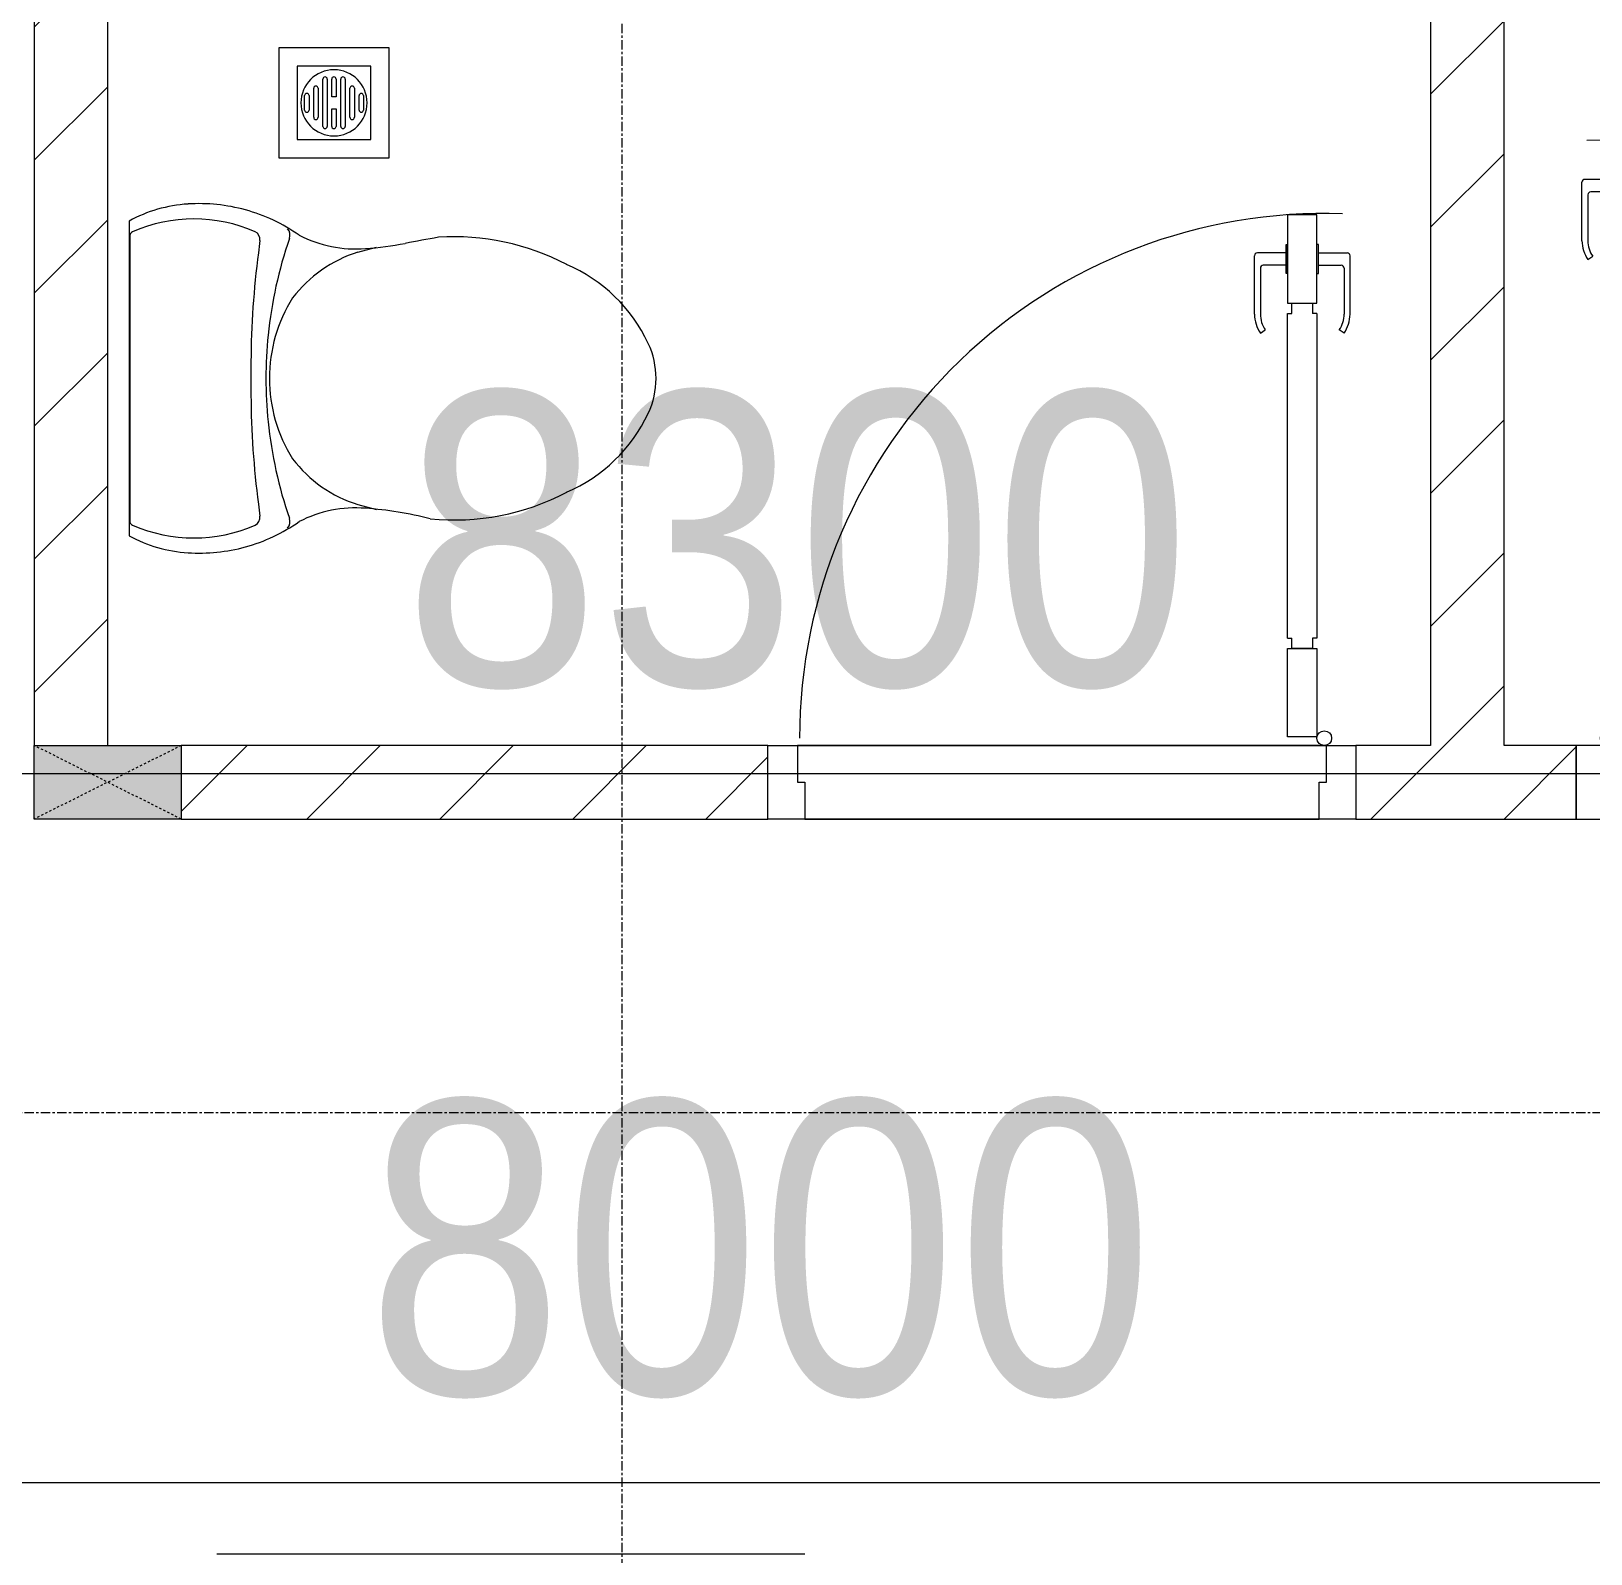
# Model space of a CAD drawing. Header units: millimetres. Extents: x 1591 to 239055, y -15958 to 83255.
# Drawn here: x 207128 to 209250, y 27837 to 29909 of the extents above; entities that cross this region are included whole.
import ezdxf

# ---------------------------------------------------------------- set-up
doc = ezdxf.new("R2010")
doc.units = ezdxf.units.MM
doc.linetypes.add('Dash', pattern=[6, 3, -3])
doc.linetypes.add('Grid Line', pattern=[22.225, 12.7, -3.175, 3.175, -3.175])
for name, color, linetype, lineweight in [('0-1', 250, 'Continuous', 5), ('A-ANNO-DIMS', 211, 'Continuous', 9), ('A-ANNO-DIMS-160', 211, 'Continuous', 9), ('A-DETL-GENF-1', 9, 'Continuous', 9), ('A-DOOR-1', 254, 'Continuous', 9), ('A-DOOR-2', 9, 'Continuous', 9), ('A-FLOR-2', 9, 'Continuous', 9), ('A-WALL-1', 253, 'Continuous', 18), ('A-WALL-2', 9, 'Continuous', 9), ('A-WALL-PATT-1', 10, 'Continuous', 9), ('M-EQPM-1', 254, 'Continuous', 9), ('P-SANR-FIXT-1', 254, 'Continuous', 9), ('S-COLS', 52, 'Continuous', 9), ('S-COLS-3', 254, 'Continuous', 9), ('S-COLS-4', 253, 'Continuous', 18), ('S-COLS-HDLN-1', 9, 'Dash', 9), ('S-GRID-1', 1, 'Grid Line', 9)]:
    doc.layers.add(name, color=color, linetype=linetype, lineweight=lineweight)
doc.styles.add('UTM Avo', font='UTM Avo.ttf', dxfattribs={"width": 0.9, "height": 400})
doc.dimstyles.new('1_Dim_chi_tiet_2_5', dxfattribs={"dimscale": 304.8, "dimtxt": 399.720379, "dimasz": 0.629921, "dimexe": 0.524934, "dimexo": 0.0625, "dimgap": 0.052493, "dimtad": 1, "dimdec": 0, "dimrnd": 5, "dimzin": 0, "dimdsep": 46, "dimtxsty": 'UTM Avo', "dimblk1": 'OBLIQUE', "dimblk2": 'OBLIQUE', "dimsah": 1, "dimcen": 0.09, "dimdle": 0.524934, "dimazin": 0, "dimtfac": 1, "dimtdec": 4, "dimtix": 1, "dimtmove": 0, "dimatfit": 3, "dimfxl": 1.049869, "dimfxlon": 1, "dimtvp": 1, "dimtolj": 1, "dimtzin": 0, "dimarcsym": 2})
pattern_1 = [(45, (0, 0), (-90.50967, 90.50967), [])]

# ---------------------------------------------------------------- blocks, each defined once
blk = doc.blocks.new('DOOR_CW_01 CANH MO-PANEL KINH - DIW_01-900x2200-CỬA GỖ VÂN LAMINATE-553393-TKCS_MB TẦNG 6-8')
at = {"layer": 'A-DETL-GENF-1'}
for p, q in [((-397, 872), (-357, 872)), ((-397, 752), (-397, 872)), ((-357, 872), (-357, 752)), ((-399, 831.8), (-397, 831.8)), ((-399, 792.2), (-399, 831.8)), ((-397, 792.2), (-397, 831.8)), ((-357, 792.2), (-357, 831.8)), ((-355, 831.8), (-357, 831.8)), ((-355, 792.2), (-355, 831.8)), ((-442, 737), (-442, 816.5)), ((-399, 820.5), (-438, 820.5)), ((-355, 820.5), (-316, 820.5)), ((-312, 737), (-312, 816.5)), ((-434, 799.5), (-434, 737)), ((-399, 803.5), (-430, 803.5)), ((-397, 792.2), (-399, 792.2)), ((-357, 792.2), (-355, 792.2)), ((-355, 803.5), (-324, 803.5)), ((-320, 799.5), (-320, 737)), ((-357, 752), (-397, 752)), ((-363, 752), (-391, 752)), ((-391, 752), (-391, 738)), ((-363, 738), (-363, 752)), ((-397, 738), (-391, 738)), ((-397, 738), (-397, 196)), ((-357, 738), (-363, 738)), ((-357, 196), (-357, 738)), ((-433.9, 711.2), (-427.3, 715.8)), ((-320.1, 711.2), (-326.7, 715.8)), ((-397, 196), (-391, 196)), ((-391, 196), (-391, 182)), ((-357, 196), (-363, 196)), ((-363, 182), (-363, 196)), ((-357, 182), (-397, 182)), ((-397, 182), (-397, 62)), ((-391, 182), (-363, 182)), ((-357, 62), (-357, 182)), ((-397, 62), (-357, 62))]:
    blk.add_line(p, q, dxfattribs=at)
blk.add_circle((-407, 60), 10, dxfattribs=at)
for centre, radius, start, end in [((-407, 60), 814, 360, 92), ((-438, 816.5), 4, 90, 180), ((-316, 816.5), 4, 0, 90), ((-430, 799.5), 4, 90, 180), ((-324, 799.5), 4, 360, 90), ((-397, 737), 45, 180, 215), ((-397, 737), 37, 180, 215), ((-357, 737), 37, 325, 0), ((-357, 737), 45, 325, 0)]:
    blk.add_arc(centre, radius, start, end, dxfattribs=at)
at = {"layer": 'A-DOOR-2'}
for p, q in [((-410, 50), (-450, 50)), ((-450, 50), (-450, -50)), ((-410, 0), (-410, 50)), ((-407, 50), (-382, 50)), ((450, 50), (410, 50)), ((410, 50), (410, 0)), ((450, -50), (450, 50)), ((-400, 0), (-410, 0)), ((-400, -50), (-400, 0)), ((410, 0), (400, 0)), ((400, 0), (400, -50)), ((-450, -50), (-400, -50)), ((400, -50), (450, -50))]:
    blk.add_line(p, q, dxfattribs=at)
blk = doc.blocks.new('DOOR_CW_01 CANH MO-PANEL KINH - DIG_02-800x2200-CỬA NHÔM KÍNH-V25-TKCS_MB TẦNG 6-8')
at = {"layer": 'A-DETL-GENF-1'}
for p, q in [((-347, -182), (-347, -62)), ((-347, -62), (-307, -62)), ((-307, -62), (-307, -182)), ((-307, -182), (-347, -182)), ((-341, -196), (-341, -182)), ((-341, -182), (-313, -182)), ((-313, -182), (-313, -196)), ((-347, -196), (-341, -196)), ((-347, -638), (-347, -196)), ((-307, -196), (-313, -196)), ((-307, -196), (-307, -638)), ((-383.9, -611.2), (-377.3, -615.8)), ((-270.1, -611.2), (-276.7, -615.8)), ((-392, -637), (-392, -716.5)), ((-384, -699.5), (-384, -637)), ((-347, -638), (-341, -638)), ((-307, -652), (-347, -652)), ((-347, -652), (-347, -772)), ((-341, -652), (-341, -638)), ((-313, -652), (-341, -652)), ((-307, -638), (-313, -638)), ((-313, -638), (-313, -652)), ((-307, -772), (-307, -652)), ((-270, -699.5), (-270, -637)), ((-262, -637), (-262, -716.5)), ((-349, -692.2), (-349, -731.8)), ((-347, -692.2), (-349, -692.2)), ((-347, -692.2), (-347, -731.8)), ((-307, -692.2), (-307, -731.8)), ((-307, -692.2), (-305, -692.2)), ((-305, -692.2), (-305, -731.8)), ((-349, -720.5), (-388, -720.5)), ((-349, -703.5), (-380, -703.5)), ((-305, -703.5), (-274, -703.5)), ((-305, -720.5), (-266, -720.5)), ((-349, -731.8), (-347, -731.8)), ((-305, -731.8), (-307, -731.8)), ((-347, -772), (-307, -772))]:
    blk.add_line(p, q, dxfattribs=at)
blk.add_circle((-357, -60), 10, dxfattribs=at)
for centre, radius, start, end in [((-357, -60), 714, 268, 0), ((-347, -637), 45, 145, 180), ((-307, -637), 45, 360, 35), ((-347, -637), 37, 145, 180), ((-307, -637), 37, 0, 35), ((-380, -699.5), 4, 180, 270), ((-274, -699.5), 4, 270, 0), ((-388, -716.5), 4, 180, 270), ((-266, -716.5), 4, 270, 0)]:
    blk.add_arc(centre, radius, start, end, dxfattribs=at)
at = {"layer": 'A-DOOR-2'}
for p, q in [((-400, -50), (-400, 50)), ((-400, 50), (-350, 50)), ((-350, 50), (-350, 0)), ((350, 0), (350, 50)), ((350, 50), (400, 50)), ((400, 50), (400, -50)), ((-360, 0), (-360, -50)), ((-350, 0), (-360, 0)), ((360, 0), (350, 0)), ((360, -50), (360, 0)), ((-360, -50), (-400, -50)), ((-357, -50), (-332, -50)), ((400, -50), (360, -50))]:
    blk.add_line(p, q, dxfattribs=at)
blk = doc.blocks.new('TOILET - TOILET-348229-TKCS_MB TẦNG 6-8')
at = {"layer": 'P-SANR-FIXT-1'}
for p, q in [((214.2, -19.1), (-214.2, -19.1)), ((194, -19.9), (-194, -19.9)), ((-171.7, -330.3), (-178.6, -355.5)), ((171.7, -330.3), (178.6, -355.5))]:
    blk.add_line(p, q, dxfattribs=at)
for centre, radius, start, end in [((-46.1, -111.1), 191.6, 151.2809, 176.4513), ((-193.7, -26.4), 6.48, 92.3168, 156.2862), ((193.7, -26.4), 6.48, 23.7138, 87.6832), ((46.1, -111.1), 191.6, 3.5487, 28.7191), ((-9.8, -107.2), 207.3, 156.2862, 203.7138), ((9.8, -107.2), 207.3, 336.2862, 23.7138), ((1.9, -114.1), 239.7, 176.4513, 195.2961), ((-1.9, -114.1), 239.7, 344.7039, 3.5487), ((-4, -115.7), 233.6, 195.2961, 215.2147), ((-189.1, -185.5), 11.7, 205.4105, 277.5788), ((-14.3, -1400.4), 1215.6, 90.3974, 97.407), ((0, -3462.8), 3278, 89.6026, 90.3974), ((14.3, -1400.4), 1215.6, 82.593, 89.6026), ((189.1, -185.5), 11.7, 262.4212, 334.5895), ((4, -115.7), 233.6, 324.7853, 344.7039), ((0.6, -792.1), 586.9, 95.8322, 108.9927), ((178.9, -2951.3), 2778.4, 97.2351, 97.5788), ((0, -416), 206.1, 90, 122.0732), ((0, -786.7), 581.5, 84.1678, 95.8322), ((0, -416), 206.1, 57.9268, 90), ((-0.6, -792.1), 586.9, 71.0073, 84.1678), ((-178.9, -2951.3), 2778.4, 82.4212, 82.7649), ((-195, -224.1), 13.8, 230.6724, 288.9927), ((-343.5, -327.4), 167.3, 355.4559, 27.38), ((-0.4, -384), 179.5, 127.4036, 162.5964), ((0.4, -384), 179.5, 17.4036, 52.5964), ((343.5, -327.4), 167.3, 152.62, 184.5441), ((195, -224.1), 13.8, 251.0073, 309.3276), ((-719.2, -297.5), 544.3, 346.0536, 355.4559), ((719.2, -297.5), 544.3, 184.5441, 190.2879), ((-1948.3, -805.1), 2171.2, 9.681, 10.8949), ((137.1, -461.2), 329.8, 174.3487, 207.6878), ((-137.1, -461.2), 329.8, 332.3122, 3.6835), ((45.1, -528.6), 217.6, 203.2216, 244.7718), ((-45.1, -528.6), 217.6, 295.2282, 336.7784), ((0, -624.4), 111.7, 244.7718, 295.2282)]:
    blk.add_arc(centre, radius, start, end, dxfattribs=at)
blk = doc.blocks.new('THU NUOC - THU NUOC-461820-TKCS_MB TẦNG 6-8')
at = {"layer": 'M-EQPM-1'}
for p, q in [((-66.3, 70.6), (-66.3, -79.4)), ((83.7, 70.6), (-66.3, 70.6)), ((83.7, -79.4), (83.7, 70.6)), ((58.7, 45.6), (-41.3, 45.6)), ((-41.3, 45.6), (-41.3, -54.4)), ((58.7, -54.4), (58.7, 45.6)), ((-11, 23.3), (28.5, 23.3)), ((-1.1, 35.6), (18.5, 35.6)), ((18.5, 29.6), (-1.1, 29.6)), ((-23.3, 10.8), (40.9, 10.8)), ((40.9, 4.8), (-23.3, 4.8)), ((28.5, 17.3), (-11, 17.3)), ((-23.3, -1.2), (0.7, -1.2)), ((0.7, -7.2), (-23.3, -7.2)), ((-23.3, -13.6), (40.9, -13.6)), ((40.9, -19.6), (-23.3, -19.6)), ((0.7, -1.2), (0.7, -7.2)), ((16.7, -1.2), (40.9, -1.2)), ((16.7, -7.2), (16.7, -1.2)), ((40.9, -7.2), (16.7, -7.2)), ((-11, -26.1), (28.5, -26.1)), ((28.5, -32.1), (-11, -32.1)), ((-1.1, -38.5), (18.5, -38.5)), ((-41.3, -54.4), (58.7, -54.4)), ((18.5, -44.5), (-1.1, -44.5)), ((-66.3, -79.4), (83.7, -79.4))]:
    blk.add_line(p, q, dxfattribs=at)
for centre, radius, start, end in [((8.7, -4.4), 45, 0, 180), ((8.7, -4.4), 45, 0, 180), ((-11, 20.3), 3, 90, 270), ((-1.1, 32.6), 3, 90, 270), ((18.5, 32.6), 3, 270, 90), ((28.5, 20.3), 3, 270, 90), ((-23.3, 7.8), 3, 90, 270), ((40.9, 7.8), 3, 270, 90), ((8.7, -4.4), 45, 180, 360), ((8.7, -4.4), 45, 180, 360), ((-23.3, -4.2), 3, 90, 270), ((-23.3, -16.6), 3, 90, 270), ((40.9, -4.2), 3, 270, 90), ((40.9, -16.6), 3, 270, 90), ((-11, -29.1), 3, 90, 270), ((-1.1, -41.5), 3, 90, 270), ((18.5, -41.5), 3, 270, 90), ((28.5, -29.1), 3, 270, 90)]:
    blk.add_arc(centre, radius, start, end, dxfattribs=at)
blk = doc.blocks.new('G1_SOF - BO TRU - 100x200-746114-TKCS_MB TẦNG 6-8')
at = {"layer": 'S-COLS'}
blk.add_hatch(color=256, dxfattribs=at).paths.add_polyline_path([(50, -100), (50, 100), (-50, 100), (-50, -100)])
at = {"layer": 'S-COLS-4'}
for p, q in [((-50, 100), (50, 100)), ((-50, -100), (-50, 100)), ((50, 100), (50, -100)), ((50, -100), (-50, -100))]:
    blk.add_line(p, q, dxfattribs=at)
at = {"layer": 'S-COLS-HDLN-1'}
for p, q in [((50, -100), (-50, 100)), ((-50, -100), (50, 100))]:
    blk.add_line(p, q, dxfattribs=at)
blk = doc.blocks.new('NCV_TKTC_TANG 6 - 8_rvt-2-TKCS_MB TẦNG 6-8')
at = {"layer": 'A-WALL-PATT-1'}
h = blk.add_hatch(dxfattribs=at)
h.set_pattern_fill('FP_1', color=256, style=0, pattern_type=2)
h.set_pattern_definition(pattern_1)
h.paths.add_polyline_path([(111256.7, 28936.9), (111352.6, 28936.9), (111352.6, 31236.9), (111252.6, 31236.9), (111252.6, 28936.9)])
h.paths.add_polyline_path([(111252.6, 31336.9), (111352.6, 31336.9), (111352.6, 33336.9), (111252.6, 33336.9), (111252.6, 31556.6)])
h = blk.add_hatch(dxfattribs=at)
h.set_pattern_fill('FP_1', color=256, style=0, pattern_type=2)
h.set_pattern_definition(pattern_1)
h.paths.add_polyline_path([(113252.6, 28936.9), (113252.6, 30886.9), (113152.6, 30886.9), (113152.6, 28936.9)])
h = blk.add_hatch(dxfattribs=at)
h.set_pattern_fill('FP_1', color=256, style=0, pattern_type=2)
h.set_pattern_definition(pattern_1)
h.paths.add_polyline_path([(111452.6, 28836.9), (112250.9, 28836.9), (112250.9, 28936.9), (111452.6, 28936.9), (111452.6, 28911.2)])
h.paths.add_polyline_path([(113050.9, 28836.9), (113350.5, 28836.9), (113350.5, 28936.9), (113050.9, 28936.9)])
h.paths.add_polyline_path([(114250.5, 28836.9), (114552.6, 28836.9), (114552.6, 28936.9), (114250.5, 28936.9)])
h.paths.add_polyline_path([(114752.6, 28836.9), (115150.5, 28836.9), (115150.5, 28936.9), (114752.6, 28936.9), (114752.6, 28857)])
h.paths.add_polyline_path([(116050.5, 28836.9), (116252.6, 28836.9), (116252.6, 28936.9), (116050.5, 28936.9)])
at = {"layer": 'A-FLOR-2'}
for p, q in [((113010.9, 28936.9), (112290.9, 28936.9)), ((113000.9, 28836.9), (112300.9, 28836.9)), ((112300.9, 28836.9), (113000.9, 28836.9)), ((111500.9, 27836.9), (112300.9, 27836.9))]:
    blk.add_line(p, q, dxfattribs=at)
at = {"layer": 'A-WALL-1'}
for p, q in [((111252.6, 31236.9), (111252.6, 28936.9)), ((111352.6, 28936.9), (111352.6, 31236.9)), ((113152.6, 30886.9), (113152.6, 28936.9)), ((113252.6, 28936.9), (113252.6, 30886.9)), ((112250.9, 28936.9), (111452.6, 28936.9)), ((112250.9, 28836.9), (112250.9, 28936.9)), ((113152.6, 28936.9), (113050.9, 28936.9)), ((113050.9, 28936.9), (113050.9, 28836.9)), ((113350.5, 28936.9), (113252.6, 28936.9)), ((113350.5, 28836.9), (113350.5, 28936.9)), ((111452.6, 28836.9), (112250.9, 28836.9)), ((113050.9, 28836.9), (113350.5, 28836.9))]:
    blk.add_line(p, q, dxfattribs=at)
at = {"layer": 'A-WALL-2'}
for p, q in [((112290.9, 28936.9), (113010.9, 28936.9)), ((113000.9, 28836.9), (112300.9, 28836.9))]:
    blk.add_line(p, q, dxfattribs=at)
at = {"layer": 'A-DOOR-1'}
blk.add_blockref('DOOR_CW_01 CANH MO-PANEL KINH - DIW_01-900x2200-CỬA GỖ VÂN LAMINATE-553393-TKCS_MB TẦNG 6-8', (113800.5, 28886.9), dxfattribs=at)
at = {"layer": 'A-DOOR-1', "rotation": 180}
blk.add_blockref('DOOR_CW_01 CANH MO-PANEL KINH - DIG_02-800x2200-CỬA NHÔM KÍNH-V25-TKCS_MB TẦNG 6-8', (112650.9, 28886.9), dxfattribs=at)
at = {"layer": 'M-EQPM-1', "rotation": 90.00000000000118}
blk.add_blockref('THU NUOC - THU NUOC-461820-TKCS_MB TẦNG 6-8', (111656.1, 29802.8), dxfattribs=at)
at = {"layer": 'P-SANR-FIXT-1', "rotation": 90.0000000000002}
blk.add_blockref('TOILET - TOILET-348229-TKCS_MB TẦNG 6-8', (111362.6, 29436.5), dxfattribs=at)
at = {"layer": 'S-COLS-3', "rotation": 90.0000000000011}
blk.add_blockref('G1_SOF - BO TRU - 100x200-746114-TKCS_MB TẦNG 6-8', (111352.6, 28886.9), dxfattribs=at)
blk = doc.blocks.new('DIMBLOCK39-TKCS_MB TẦNG 6-8')
at = {"layer": 'A-ANNO-DIMS-160'}
for p, q in [((204032.3, 29218.9), (204032.3, 28738.9)), ((204032.3, 28898.9), (204032.3, 29218.9)), ((212332.3, 29218.9), (212332.3, 28738.9)), ((212332.3, 28898.9), (212332.3, 29218.9)), ((204032.3, 28898.9), (212492.3, 28898.9))]:
    blk.add_line(p, q, dxfattribs=at)
at = {"layer": 'A-ANNO-DIMS-160', "lineweight": 25}
for p, q in [((204032.3, 28898.9), (204128.3, 28994.9)), ((212332.3, 28898.9), (212428.3, 28994.9)), ((204032.3, 28898.9), (203936.3, 28802.9)), ((212332.3, 28898.9), (212236.3, 28802.9))]:
    blk.add_line(p, q, dxfattribs=at)
at = {"layer": 'A-ANNO-DIMS-160', "color": 0, "insert": (207634.5, 29418.5), "char_height": 400, "width": 1314.636, "attachment_point": 1, "line_spacing_factor": 1.110334, "style": 'UTM Avo'}
blk.add_mtext('8300', dxfattribs=at)
blk = doc.blocks.new('_Oblique')
at = {"color": 0, "linetype": 'ByBlock', "lineweight": -2}
blk.add_line((-0.5, -0.5), (0.5, 0.5), dxfattribs=at)
blk = doc.blocks.new('DIMBLOCK119-TKCS_MB TẦNG 6-8')
at = {"layer": 'A-ANNO-DIMS-160'}
for p, q in [((204132.3, 28254.2), (204132.3, 27774.2)), ((204132.3, 27934.2), (204132.3, 28254.2)), ((212132.3, 28254.2), (212132.3, 27774.2)), ((212132.3, 27934.2), (212132.3, 28254.2)), ((203972.3, 27934.2), (212292.3, 27934.2))]:
    blk.add_line(p, q, dxfattribs=at)
at = {"layer": 'A-ANNO-DIMS-160', "lineweight": 25}
for p, q in [((204132.3, 27934.2), (204228.3, 28030.2)), ((212132.3, 27934.2), (212228.3, 28030.2)), ((204132.3, 27934.2), (204036.3, 27838.2)), ((212132.3, 27934.2), (212036.3, 27838.2))]:
    blk.add_line(p, q, dxfattribs=at)
at = {"layer": 'A-ANNO-DIMS-160', "color": 0, "insert": (207584.5, 28453.9), "char_height": 400, "width": 1314.636, "attachment_point": 1, "line_spacing_factor": 1.110334, "style": 'UTM Avo'}
blk.add_mtext('8000', dxfattribs=at)

msp = doc.modelspace()

# ---------------------------------------------------------------- linework, layer by layer
at = {"layer": 'S-GRID-1'}
for p, q in [((207932.3, 19149.4), (207932.3, 77012.5)), ((223800.6, 28436.9), (130306.5, 28436.9))]:
    msp.add_line(p, q, dxfattribs=at)

# ---------------------------------------------------------------- block references
at = {"layer": '0-1'}
msp.add_blockref('NCV_TKTC_TANG 6 - 8_rvt-2-TKCS_MB TẦNG 6-8', (95879.7, 0), dxfattribs=at)

# ---------------------------------------------------------------- dimensions: what is measured, and where the dimension line sits
at = {"layer": 'A-ANNO-DIMS'}
for base, p1, p2, override, picture, middle in [((212332.3, 28898.9), (204032.3, 29218.9), (212332.3, 29218.9), {"dimpost": '<>', "dimfxl": 8300}, 'DIMBLOCK39-TKCS_MB TẦNG 6-8', (208182.3, 29121.9)), ((212132.3, 27934.2), (204132.3, 28254.2), (212132.3, 28254.2), {"dimpost": '<>', "dimfxl": 8000}, 'DIMBLOCK119-TKCS_MB TẦNG 6-8', (208132.3, 28157.2))]:
    dim = msp.add_linear_dim(base=base, p1=p1, p2=p2, dimstyle='1_Dim_chi_tiet_2_5', override=override, dxfattribs=at)
    dim.commit()
    dim.dimension.update_dxf_attribs({"geometry": picture, "text_midpoint": middle})

doc.saveas('drawing.dxf')
